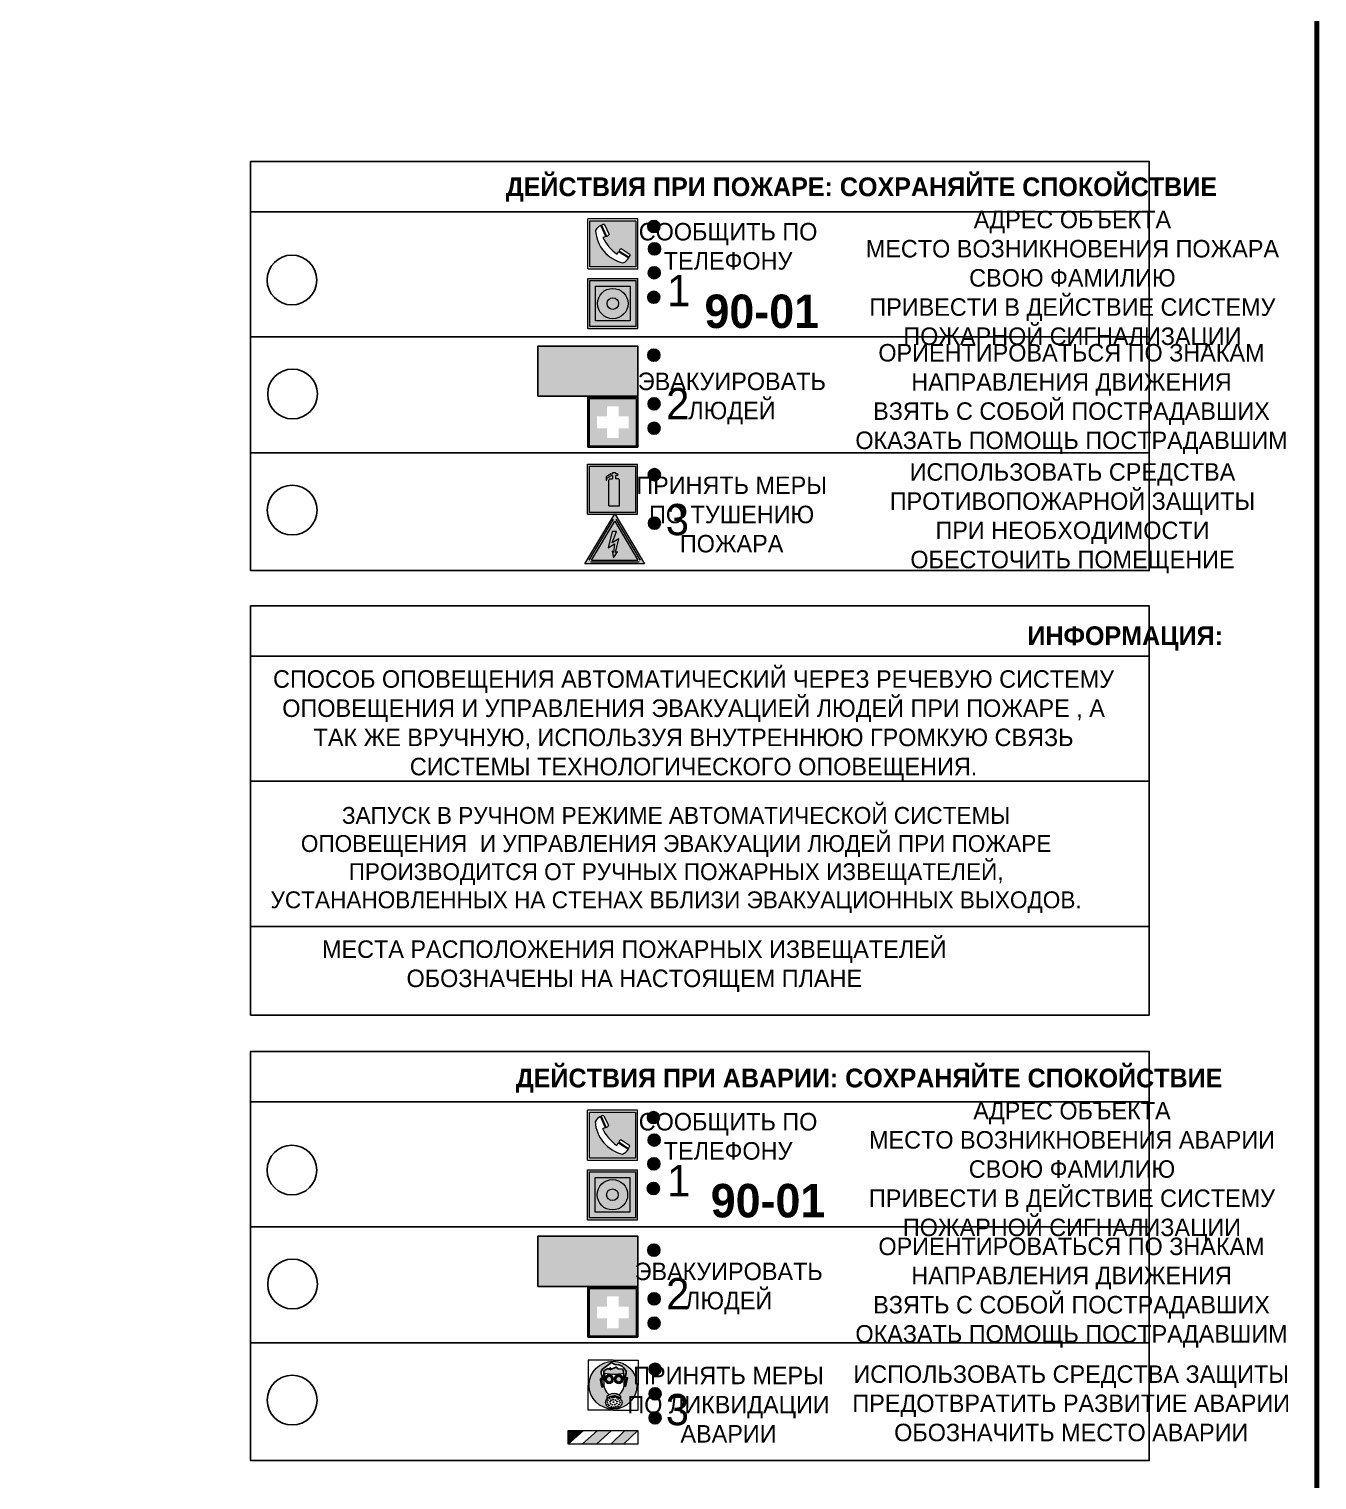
# Model space of a CAD drawing. Header units: millimetres. Extents: x 13114 to 67229, y 22859 to 38520.
# Drawn here: x 19733.7 to 19939.7, y 31390.5 to 31622.6 of the extents above; entities that cross this region are included whole.
import ezdxf

# ---------------------------------------------------------------- set-up
doc = ezdxf.new("R2010")
doc.units = ezdxf.units.MM
doc.styles.add('обычный', font='arial.ttf')

# ---------------------------------------------------------------- blocks, each defined once
blk = doc.blocks.new('A$C3E6D3DDE')
at = {"lineweight": 5}
h = blk.add_hatch(color=40, dxfattribs=at)
h.paths.add_polyline_path([(24.1, 1.45), (16.46, -11.35), (31.74, -11.35)])
h.paths.add_polyline_path([(24.09, -0.46), (30.03, -10.41), (18.14, -10.41)], flags=16)
h.paths.add_polyline_path([(24.54, -3.08), (23.41, -6.02), (25.13, -5.01), (24.33, -8.5), (24.82, -8.27), (23.79, -9.86), (23.4, -8.04), (23.8, -8.43), (24.04, -6.29), (22.39, -7.25), (23.44, -3.08)], flags=0)
h = blk.add_hatch(color=256, dxfattribs=at)
h.paths.add_polyline_path([(24.37, 0.03, 0.567511), (23.82, 0.03), (17.59, -10.4, 0.582454), (17.86, -10.88), (30.32, -10.88, 0.582149), (30.6, -10.4)])
h.paths.add_polyline_path([(24.09, -0.46), (18.14, -10.41), (30.03, -10.41)], flags=16)
h.paths.add_polyline_path([(24.54, -3.08), (23.41, -6.02), (25.13, -5.01), (24.33, -8.5), (24.82, -8.27), (23.79, -9.86), (23.4, -8.04), (23.8, -8.43), (24.04, -6.29), (22.39, -7.25), (23.44, -3.08)], flags=0)
h = blk.add_hatch(color=40, dxfattribs=at)
h.paths.add_polyline_path([(24.09, -0.46), (18.14, -10.41), (30.03, -10.41)])
h.paths.add_polyline_path([(24.82, -8.27), (23.79, -9.86), (23.4, -8.04), (23.8, -8.43), (24.04, -6.29), (22.39, -7.25), (23.44, -3.08), (24.54, -3.08), (23.41, -6.02), (25.13, -5.01), (24.33, -8.5)], flags=16)
at = {"color": 40, "lineweight": 5}
for p, q in [((16.46, -11.35), (24.1, 1.45)), ((24.1, 1.45), (31.74, -11.35))]:
    blk.add_line(p, q, dxfattribs=at)
at = {"lineweight": 5}
for p, q in [((17.59, -10.4), (23.82, 0.03)), ((24.37, 0.03), (30.6, -10.4)), ((18.14, -10.41), (24.09, -0.46)), ((23.44, -3.08), (22.39, -7.25)), ((23.41, -6.02), (24.54, -3.08)), ((24.54, -3.08), (23.44, -3.08)), ((24.09, -0.46), (30.03, -10.41)), ((22.39, -7.25), (24.04, -6.29)), ((25.13, -5.01), (23.41, -6.02)), ((24.04, -6.29), (23.8, -8.43)), ((24.33, -8.5), (25.13, -5.01)), ((17.86, -10.88), (30.32, -10.88)), ((18.14, -10.41), (30.03, -10.41)), ((23.8, -8.43), (23.4, -8.04)), ((23.4, -8.04), (23.79, -9.86)), ((23.79, -9.86), (24.82, -8.27)), ((24.82, -8.27), (24.33, -8.5))]:
    blk.add_line(p, q, dxfattribs=at)
at = {"color": 50, "lineweight": 5}
blk.add_line((31.74, -11.35), (16.46, -11.35), dxfattribs=at)
blk = doc.blocks.new('A$C38D26F80')
h = blk.add_hatch(color=5)
h.dxf.hatch_style = 1
h.paths.add_polyline_path([(-8.77, -4.48, 1), (-0.19, -4.48, 1)])
h.paths.add_polyline_path([(-6.75, -3.58), (-6.75, -3.31), (-6.62, -3.22), (-6.5, -3.22), (-6.42, -3.3), (-6.39, -3.28), (-6.59, -2.23), (-6.59, -2.01), (-6.38, -1.58), (-4.76, -0.4), (-4.13, -0.79, -0.362848), (-2.1, -2.1, -0.201049), (-2.17, -2.48, 0.085434), (-2.26, -3.13), (-1.9, -3.16), (-2.25, -4.7), (-2.4, -4.59), (-2.43, -4.34), (-2.36, -4.34), (-2.14, -3.34), (-2.47, -3.42), (-2.58, -1.95), (-2.77, -1.58), (-3.58, -1.52), (-3.92, -1.26), (-5.05, -1.73), (-4.87, -1.39), (-5.41, -1.6), (-5.41, -1.46), (-6.13, -1.87), (-6.18, -3.5), (-6.56, -3.47), (-6.37, -4.59), (-6.16, -4.43), (-6.16, -4.66), (-6.36, -4.79), (-6.37, -4.8), (-6.51, -4.76)], flags=16)
h.paths.add_polyline_path([(-6.51, -4.76), (-6.36, -4.79), (-6.37, -4.8)], flags=0)
h.paths.add_polyline_path([(-5.92, -2.34, 0.089508), (-2.67, -2.35), (-2.48, -3.88, -0.268602), (-3.4, -6.18, 0.262449), (-5.2, -6.18, -0.268602), (-6.11, -3.88)], flags=16)
edge = h.paths.add_edge_path(flags=16)
edge.add_ellipse((-5.19, -3.41), major_axis=(0, 0.842), ratio=0.848992, start_angle=0, end_angle=360)
edge = h.paths.add_edge_path(flags=0)
edge.add_ellipse((-5.19, -3.39), major_axis=(0, 0.665), ratio=0.853798, start_angle=0, end_angle=360)
edge = h.paths.add_edge_path(flags=0)
edge.add_ellipse((-5.19, -3.4), major_axis=(0, 0.528), ratio=0.864094, start_angle=0, end_angle=360)
edge = h.paths.add_edge_path(flags=16)
edge.add_ellipse((-3.47, -3.4), major_axis=(0, 0.842), ratio=0.848992, start_angle=0, end_angle=360)
h.paths.add_polyline_path([(-3.13, -6.45), (-3.13, -6.84, 0.383174), (-5.57, -6.85), (-5.57, -6.49, -0.369952)], flags=16)
edge = h.paths.add_edge_path(flags=0)
edge.add_ellipse((-3.47, -3.39), major_axis=(0, 0.665), ratio=0.853798, start_angle=0, end_angle=360)
edge = h.paths.add_edge_path(flags=0)
edge.add_ellipse((-3.47, -3.4), major_axis=(0, 0.528), ratio=0.864094, start_angle=0, end_angle=360)
edge = h.paths.add_edge_path(flags=16)
edge.add_ellipse((-4.34, -7.57), major_axis=(-1.48, 0), ratio=0.744955, start_angle=0, end_angle=360)
h.paths.add_polyline_path([(-5.01, -6.85, -1), (-5.15, -6.85, -1)], flags=0)
h.paths.add_polyline_path([(-5.33, -7.14, -1), (-5.47, -7.14, -1)], flags=0)
h.paths.add_polyline_path([(-4.61, -6.71, -1), (-4.74, -6.71, -1)], flags=16)
h.paths.add_polyline_path([(-5.43, -7.51, -1), (-5.57, -7.51, -1)], flags=0)
h.paths.add_polyline_path([(-4.26, -6.67, -1), (-4.4, -6.67, -1)], flags=16)
h.paths.add_polyline_path([(-4.74, -7.14, -1), (-4.88, -7.14, -1)], flags=0)
h.paths.add_polyline_path([(-4.93, -7.43, -1), (-5.07, -7.43, -1)], flags=0)
h.paths.add_polyline_path([(-4.41, -7.07, -1), (-4.54, -7.07, -1)], flags=0)
h.paths.add_polyline_path([(-5.33, -7.87, -1), (-5.46, -7.87, -1)], flags=0)
h.paths.add_polyline_path([(-3.8, -6.71, -1), (-3.94, -6.71, -1)], flags=16)
h.paths.add_polyline_path([(-4.85, -7.78, -1), (-4.98, -7.78, -1)], flags=0)
h.paths.add_polyline_path([(-3.96, -7.14, -1), (-4.1, -7.14, -1)], flags=0)
h.paths.add_polyline_path([(-4.33, -7.53, -1), (-4.47, -7.53, -1)], flags=0)
h.paths.add_polyline_path([(-5.09, -8.12, -1), (-5.23, -8.12, -1)], flags=0)
h.paths.add_polyline_path([(-3.5, -6.94, -1), (-3.64, -6.94, -1)], flags=0)
h.paths.add_polyline_path([(-4.54, -7.97, -1), (-4.68, -7.97, -1)], flags=0)
h.paths.add_polyline_path([(-3.66, -7.39, -1), (-3.8, -7.39, -1)], flags=0)
h.paths.add_polyline_path([(-4.73, -8.35, -1), (-4.86, -8.35, -1)], flags=0)
h.paths.add_polyline_path([(-4.09, -7.96, -1), (-4.23, -7.96, -1)], flags=0)
h.paths.add_polyline_path([(-3.77, -7.74, -1), (-3.91, -7.74, -1)], flags=0)
h.paths.add_polyline_path([(-3.22, -7.27, -1), (-3.35, -7.27, -1)], flags=0)
h.paths.add_polyline_path([(-4.34, -8.4, -1), (-4.47, -8.4, -1)], flags=0)
h.paths.add_polyline_path([(-3.16, -7.61, -1), (-3.3, -7.61, -1)], flags=0)
h.paths.add_polyline_path([(-3.9, -8.35, -1), (-4.04, -8.35, -1)], flags=0)
h.paths.add_polyline_path([(-3.32, -7.91, -1), (-3.46, -7.91, -1)], flags=0)
h.paths.add_polyline_path([(-3.55, -8.23, -1), (-3.69, -8.23, -1)], flags=0)
at = {"color": 5, "lineweight": 5}
for p, q in [((-4.48, 0), (-8.96, 0)), ((-8.96, 0), (-8.96, -4.48)), ((-4.48, 0), (0, 0)), ((0, 0), (0, -4.48)), ((-6.59, -2.01), (-6.38, -1.58)), ((-6.59, -2.23), (-6.59, -2.01)), ((-6.39, -3.28), (-6.59, -2.23)), ((-6.38, -1.58), (-4.76, -0.4)), ((-6.13, -1.87), (-6.18, -3.5)), ((-5.41, -1.46), (-6.13, -1.87)), ((-5.92, -2.34), (-6.11, -3.88)), ((-4.87, -1.39), (-5.41, -1.6)), ((-5.41, -1.6), (-5.41, -1.46)), ((-3.92, -1.26), (-5.05, -1.73)), ((-5.05, -1.73), (-4.87, -1.39)), ((-4.76, -0.4), (-4.13, -0.79)), ((-3.58, -1.52), (-3.92, -1.26)), ((-2.77, -1.58), (-3.58, -1.52)), ((-2.58, -1.95), (-2.77, -1.58)), ((-2.67, -2.34), (-2.48, -3.88)), ((-2.47, -3.42), (-2.58, -1.95)), ((-8.96, -8.96), (-8.96, -4.48)), ((-6.75, -3.31), (-6.62, -3.22)), ((-6.75, -3.58), (-6.75, -3.31)), ((-6.51, -4.76), (-6.75, -3.58)), ((-6.62, -3.22), (-6.5, -3.22)), ((-6.18, -3.5), (-6.56, -3.47)), ((-6.56, -3.47), (-6.37, -4.59)), ((-6.37, -4.8), (-6.51, -4.76)), ((-6.5, -3.22), (-6.42, -3.3)), ((-6.42, -3.3), (-6.39, -3.28)), ((-6.37, -4.59), (-6.16, -4.43)), ((-6.16, -4.66), (-6.37, -4.8)), ((-6.16, -4.43), (-6.16, -4.66)), ((-2.14, -3.34), (-2.47, -3.42)), ((-2.43, -4.34), (-2.4, -4.59)), ((-2.43, -4.34), (-2.36, -4.34)), ((-2.4, -4.59), (-2.25, -4.7)), ((-2.36, -4.34), (-2.14, -3.34)), ((-1.9, -3.16), (-2.26, -3.13)), ((-2.25, -4.7), (-1.9, -3.16)), ((0, -8.96), (0, -4.48)), ((-5.57, -6.49), (-5.57, -6.85)), ((-3.13, -6.45), (-3.13, -6.84)), ((-4.48, -8.96), (-8.96, -8.96)), ((-4.48, -8.96), (0, -8.96))]:
    blk.add_line(p, q, dxfattribs=at)
at = {"color": 5}
for p, q in [((-6.59, -2.01), (-6.38, -1.58)), ((-6.59, -2.23), (-6.59, -2.01)), ((-6.39, -3.28), (-6.59, -2.23)), ((-6.38, -1.58), (-4.76, -0.4)), ((-6.13, -1.87), (-6.18, -3.5)), ((-5.41, -1.46), (-6.13, -1.87)), ((-4.87, -1.39), (-5.41, -1.6)), ((-5.41, -1.6), (-5.41, -1.46)), ((-3.92, -1.26), (-5.05, -1.73)), ((-5.05, -1.73), (-4.87, -1.39)), ((-4.76, -0.4), (-4.13, -0.79)), ((-3.58, -1.52), (-3.92, -1.26)), ((-2.77, -1.58), (-3.58, -1.52)), ((-2.58, -1.95), (-2.77, -1.58)), ((-2.47, -3.42), (-2.58, -1.95)), ((-6.75, -3.31), (-6.62, -3.22)), ((-6.75, -3.58), (-6.75, -3.31)), ((-6.51, -4.76), (-6.75, -3.58)), ((-6.62, -3.22), (-6.5, -3.22)), ((-6.18, -3.5), (-6.56, -3.47)), ((-6.56, -3.47), (-6.37, -4.59)), ((-6.37, -4.8), (-6.51, -4.76)), ((-6.36, -4.79), (-6.51, -4.76)), ((-6.5, -3.22), (-6.42, -3.3)), ((-6.42, -3.3), (-6.39, -3.28)), ((-6.37, -4.59), (-6.16, -4.43)), ((-6.16, -4.66), (-6.37, -4.8)), ((-6.16, -4.66), (-6.36, -4.79)), ((-6.16, -4.43), (-6.16, -4.66)), ((-2.14, -3.34), (-2.47, -3.42)), ((-2.4, -4.59), (-2.43, -4.34)), ((-2.43, -4.34), (-2.36, -4.34)), ((-2.25, -4.7), (-2.4, -4.59)), ((-2.36, -4.34), (-2.14, -3.34)), ((-2.26, -3.13), (-1.9, -3.16)), ((-1.9, -3.16), (-2.25, -4.7))]:
    blk.add_line(p, q, dxfattribs=at)
at = {"color": 5, "lineweight": 5}
for centre, radius in [((-4.48, -4.48), 4.29), ((-5.5, -7.51), 0.0678), ((-5.4, -7.14), 0.0678), ((-5.08, -6.85), 0.0678), ((-5, -7.43), 0.0678), ((-4.91, -7.78), 0.0678), ((-4.81, -7.14), 0.0678), ((-4.67, -6.71), 0.0678), ((-4.47, -7.07), 0.0678), ((-4.4, -7.53), 0.0678), ((-4.33, -6.67), 0.0678), ((-4.03, -7.14), 0.0678), ((-3.87, -6.71), 0.0678), ((-3.84, -7.74), 0.0678), ((-3.73, -7.39), 0.0678), ((-3.57, -6.94), 0.0678), ((-3.28, -7.27), 0.0678), ((-3.23, -7.61), 0.0678), ((-5.4, -7.87), 0.0678), ((-5.16, -8.12), 0.0678), ((-4.79, -8.35), 0.0678), ((-4.61, -7.97), 0.0678), ((-4.4, -8.4), 0.0678), ((-4.16, -7.96), 0.0678), ((-3.97, -8.35), 0.0678), ((-3.62, -8.23), 0.0678), ((-3.39, -7.91), 0.0678)]:
    blk.add_circle(centre, radius, dxfattribs=at)
for centre, radius, start, end in [((-4.28, 6.66), 9.15, 259.6987, 280.1569), ((-0.47, -3.05), 1.79, 161.5846, 182.4584), ((-2.6, -2.2), 0.513, 326.4781, 11.7739), ((-3.66, -4.24), 2.47, 171.573, 231.7124), ((-4.93, -4.24), 2.47, 308.2876, 8.427), ((-4.33, -7.88), 1.87, 50.358, 131.5662), ((-4.34, -8.2), 1.82, 48.4943, 132.3565), ((-4.3, -7.78), 1.83, 60.5889, 119.4111)]:
    blk.add_arc(centre, radius, start, end, dxfattribs=at)
at = {"color": 5}
for centre, radius, start, end in [((-3.89, -2.66), 1.88, 17.387, 97.1599), ((-0.35, -3.07), 1.91, 162.2553, 181.7878), ((-2.6, -2.2), 0.511, 326.3906, 11.8614)]:
    blk.add_arc(centre, radius, start, end, dxfattribs=at)
at = {"color": 5, "lineweight": 5}
for centre, major_axis, ratio in [((-5.19, -3.41), (0, 0.842), 0.848992), ((-3.47, -3.4), (0, 0.842), 0.848992), ((-5.19, -3.39), (0, 0.665), 0.853798), ((-5.19, -3.4), (0, 0.528), 0.864094), ((-3.47, -3.39), (0, 0.665), 0.853798), ((-3.47, -3.4), (0, 0.528), 0.864094), ((-4.34, -7.57), (-1.48, 0), 0.744955)]:
    blk.add_ellipse(centre, major_axis=major_axis, ratio=ratio, dxfattribs=at)
blk = doc.blocks.new('A$C47DD6509')
at = {"lineweight": 5}
for points in [[(-8.69, 0), (-11.19, 0), (-11.19, -2.22)], [(-4.22, 0), (-6.45, 0), (-8.91, -2.22), (-6.61, -2.22)], [(0, 0), (-2.09, 0), (-4.36, -2.22), (-2.29, -2.22)]]:
    blk.add_hatch(color=242, dxfattribs=at).paths.add_polyline_path(points)
at = {"color": 242, "lineweight": 5}
for p, q in [((-11.19, -2.22), (-8.69, 0)), ((-11.19, -2.22), (-11.19, 0)), ((-11.19, 0), (-8.69, 0)), ((-11.19, 0), (0, 0)), ((-8.91, -2.22), (-6.45, 0)), ((-6.61, -2.22), (-4.22, 0)), ((-4.36, -2.22), (-2.09, 0)), ((-2.29, -2.22), (0, 0)), ((0, 0), (0, -2.22)), ((0, -2.22), (-11.19, -2.22))]:
    blk.add_line(p, q, dxfattribs=at)
blk = doc.blocks.new('A$C456E1F9C')
at = {"lineweight": 5}
h = blk.add_hatch(color=242, dxfattribs=at)
h.paths.add_polyline_path([(0.51, -1.47), (0.51, -13.26), (12.29, -13.26), (12.29, -1.47)])
h.paths.add_polyline_path([(5.42, -4.95, -0.254479), (4.78, -5.4), (3.52, -2.53, -0.209735), (4.23, -2.4)], flags=16)
h.paths.add_polyline_path([(8.53, -8.6), (10.87, -10.17), (10.54, -10.76), (8.03, -9.13, -0.192251)], flags=16)
h.paths.add_polyline_path([(4.61, -5.49, 0.005518), (3.87, -5.72, 0.128647), (7.49, -10.01, 0.00809), (7.83, -9.33), (10.47, -10.97, -0.16736), (8.99, -12.25, -0.327862), (1.95, -3.95, -0.166952), (3.36, -2.62)], flags=16)
at = {"color": 242, "lineweight": 5}
for p, q in [((0, -13.77), (0, -0.97)), ((12.8, -0.97), (0, -0.97)), ((4.61, -5.49), (3.36, -2.62)), ((3.52, -2.53), (4.78, -5.4)), ((4.23, -2.4), (5.42, -4.95)), ((12.8, -13.77), (12.8, -0.97)), ((7.83, -9.33), (10.47, -10.97)), ((8.03, -9.13), (10.54, -10.76)), ((10.81, -10.12), (8.53, -8.6)), ((10.54, -10.76), (10.8, -10.3)), ((10.8, -10.3), (10.81, -10.12)), ((0, -13.77), (12.8, -13.77))]:
    blk.add_line(p, q, dxfattribs=at)
blk.add_lwpolyline([(0.51, -1.47), (12.29, -1.47), (12.29, -13.26), (0.51, -13.26)], close=True, dxfattribs=at)
for centre, radius, start, end in [((4.59, -5.34), 2.99, 114.2845, 152.1974), ((4.02, -3.27), 0.891, 76.3284, 123.7092), ((11.12, -3.31), 9.19, 183.9915, 256.6009), ((14.98, -39.1), 35.17, 107.1487, 108.4135), ((13.86, -0.94), 11.08, 205.5536, 234.8762), ((4.68, -4.59), 0.824, 276.9621, 334.0723), ((-13.31, 0.8), 23.44, 332.5487, 334.4027), ((8.94, -9.5), 0.989, 114.4092, 157.9388), ((7.87, -9.46), 3, 291.9291, 329.9329)]:
    blk.add_arc(centre, radius, start, end, dxfattribs=at)
blk = doc.blocks.new('A$C54414219')
at = {"true_color": 0xffffff}
h = blk.add_hatch(color=7, dxfattribs=at)
h.paths.add_polyline_path([(2.39, -9.45), (2.39, -18.3), (11.23, -18.3), (11.23, -9.45)], flags=0)
h.paths.add_polyline_path([(10.71, -13.87, -1), (2.92, -13.87, -1)], flags=0)
h.paths.add_polyline_path([(8.3, -13.87, -1), (5.33, -13.87, -1)], flags=0)
h.paths.add_polyline_path([(0.41, -7.47), (0.41, -20.27), (13.21, -20.27), (13.21, -7.47)])
h.paths.add_polyline_path([(0.92, -19.77), (12.71, -19.77), (12.71, -7.98), (0.92, -7.98)], flags=16)
h.paths.add_polyline_path([(11.23, -9.45), (11.23, -18.3), (2.39, -18.3), (2.39, -9.45)], flags=0)
at = {"lineweight": 5}
h = blk.add_hatch(color=242, dxfattribs=at)
h.paths.add_polyline_path([(12.71, -7.98), (0.92, -7.98), (0.92, -19.77), (12.71, -19.77)])
h.paths.add_polyline_path([(11.23, -18.3), (2.39, -18.3), (2.39, -9.45), (11.23, -9.45)], flags=16)
h.paths.add_polyline_path([(10.71, -13.87, -1), (2.92, -13.87, -1)], flags=0)
h.paths.add_polyline_path([(8.3, -13.87, -1), (5.33, -13.87, -1)], flags=0)
at = {"true_color": 0xffffff}
h = blk.add_hatch(color=7, dxfattribs=at)
h.paths.add_polyline_path([(2.39, -9.45), (2.39, -18.3), (11.23, -18.3), (11.23, -9.45)])
h.paths.add_polyline_path([(10.71, -13.87, -1), (2.92, -13.87, -1)], flags=16)
h.paths.add_polyline_path([(8.3, -13.87, -1), (5.33, -13.87, -1)], flags=0)
at = {"lineweight": 5}
h = blk.add_hatch(color=242, dxfattribs=at)
h.paths.add_polyline_path([(2.92, -13.87, 1), (10.71, -13.87, 1)])
h.paths.add_polyline_path([(8.3, -13.87, -1), (5.33, -13.87, -1)], flags=16)
at = {"color": 242, "lineweight": 5}
for p, q in [((0.41, -20.27), (0.41, -7.47)), ((0.41, -7.47), (13.21, -7.47)), ((0.41, -7.47), (13.21, -7.47)), ((13.21, -20.27), (13.21, -7.47)), ((0.41, -20.27), (13.21, -20.27))]:
    blk.add_line(p, q, dxfattribs=at)
for points in [[(0.92, -7.98), (12.71, -7.98), (12.71, -19.77), (0.92, -19.77)], [(2.39, -9.45), (11.23, -9.45), (11.23, -18.3), (2.39, -18.3)]]:
    blk.add_lwpolyline(points, close=True, dxfattribs=at)
for radius in [3.89, 1.49]:
    blk.add_circle((6.81, -13.87), radius, dxfattribs=at)
blk = doc.blocks.new('A$C32E8229D')
at = {"true_color": 0xffffff}
blk.add_hatch(color=7, dxfattribs=at).paths.add_polyline_path([(0, 0), (0, -8), (16, -8), (16, 0)])
h = blk.add_hatch(color=126)
h.paths.add_polyline_path([(0.2, -0.2), (15.8, -0.2), (15.8, -7.8), (0.2, -7.8)])
h.paths.add_polyline_path([(13.49, -2.05), (12.08, -2.05), (11.37, -2.63, 0.162397), (11.29, -2.84), (11.29, -3.63), (10.35, -3.63), (10.35, -4.05), (11.68, -4.05), (11.68, -3.48), (12.26, -4.28), (11.29, -5.1), (11.29, -6.78), (11.85, -6.78), (11.85, -5.44), (12.8, -4.64), (12.8, -5.94), (14.46, -5.94), (14.46, -5.39), (13.45, -5.39), (13.45, -3.97), (12.46, -2.59), (13.15, -2.59), (13.69, -3.34), (14.18, -3)], flags=16)
h.paths.add_polyline_path([(10.74, -1.82, 1), (11.8, -1.82, 1)], flags=16)
h.paths.add_polyline_path([(9.39, -3.59), (5.99, -3.59), (6.56, -3.03), (5.91, -3.03), (5.1, -3.83), (5.91, -4.64), (6.56, -4.64), (5.99, -4.09), (9.39, -4.09)], flags=16)
h.paths.add_polyline_path([(4.29, -1.08), (1.72, -1.08), (1.72, -6.6), (4.29, -6.6)], flags=16)
at = {"color": 126}
blk.add_lwpolyline([(16, -8), (0, -8), (0, 0), (16, 0)], close=True, dxfattribs=at)
blk = doc.blocks.new('A$C18900ED3')
h = blk.add_hatch(color=126)
h.paths.add_polyline_path([(-0.18, -0.18), (-7.02, -0.18), (-7.02, -7.02), (-0.18, -7.02)])
h.paths.add_polyline_path([(-5.89, -4.46), (-5.89, -2.77), (-4.46, -2.77), (-4.46, -1.31), (-2.77, -1.31), (-2.77, -2.77), (-1.33, -2.77), (-1.33, -4.46), (-2.77, -4.46), (-2.77, -5.89), (-4.46, -5.89), (-4.46, -4.46)], flags=16)
at = {"color": 126}
for p, q in [((-7.2, 0), (-7.2, -7.2)), ((0, 0), (-7.2, 0)), ((0, -7.2), (0, 0)), ((-7.02, -7.02), (-7.02, -0.18)), ((-7.02, -0.18), (-0.18, -0.18)), ((-0.18, -0.18), (-0.18, -7.02)), ((-7.2, -7.2), (0, -7.2)), ((-0.18, -7.02), (-7.02, -7.02))]:
    blk.add_line(p, q, dxfattribs=at)
blk = doc.blocks.new('A$C3AD82952')
at = {"true_color": 0xf5f5ff}
h = blk.add_hatch(color=7, dxfattribs=at)
h.dxf.hatch_style = 1
h.paths.add_polyline_path([(8.21, 8.73, 0.414214), (7.89, 9.05), (7.22, 9.05), (7.22, 9.92), (7.59, 9.92, 1), (7.57, 10.36), (7.22, 10.36), (7.22, 10.6), (6.43, 10.6), (6.43, 10.36), (6.01, 10.36), (4.74, 9.59), (4.74, 8.69), (4.98, 8.73), (4.98, 9.26), (6.12, 9.91), (6.43, 9.91), (6.43, 9.05), (5.76, 9.05, 0.414214), (5.44, 8.73), (5.44, 2.2), (8.21, 2.2)], flags=0)
h.paths.add_polyline_path([(12.8, 12.8), (0, 12.8), (0, 0), (12.8, 0)])
h.paths.add_polyline_path([(0.51, 12.29), (12.29, 12.29), (12.29, 0.51), (0.51, 0.51)], flags=16)
h.paths.add_polyline_path([(4.74, 9.59), (6.01, 10.36), (6.43, 10.36), (6.43, 10.6), (7.22, 10.6), (7.22, 10.36), (7.59, 10.36, -0.94586), (7.59, 9.92), (7.22, 9.92), (7.22, 9.05), (7.89, 9.05, -0.414214), (8.21, 8.73), (8.21, 2.2), (5.44, 2.2), (5.44, 8.73, -0.414214), (5.76, 9.05), (6.43, 9.05), (6.43, 9.91), (6.12, 9.91), (4.98, 9.26), (4.98, 8.73), (4.74, 8.69)], flags=0)
h = blk.add_hatch(color=242)
h.dxf.hatch_style = 1
h.paths.add_polyline_path([(12.29, 12.29), (0.51, 12.29), (0.51, 0.51), (12.29, 0.51)])
h.paths.add_polyline_path([(4.74, 8.69), (4.74, 9.59), (6.01, 10.36), (6.43, 10.36), (6.43, 10.6), (7.22, 10.6), (7.22, 10.36), (7.59, 10.36, -0.94586), (7.59, 9.92), (7.22, 9.92), (7.22, 9.05), (7.89, 9.05, -0.414214), (8.21, 8.73), (8.21, 2.2), (5.44, 2.2), (5.44, 8.73, -0.414214), (5.76, 9.05), (6.43, 9.05), (6.43, 9.91), (6.12, 9.91), (4.98, 9.26), (4.98, 8.73)], flags=16)
h = blk.add_hatch(color=7, dxfattribs=at)
h.dxf.hatch_style = 1
h.paths.add_polyline_path([(8.21, 8.73, 0.414214), (7.89, 9.05), (7.22, 9.05), (7.22, 9.92), (7.59, 9.92, 1), (7.57, 10.36), (7.22, 10.36), (7.22, 10.6), (6.43, 10.6), (6.43, 10.36), (6.01, 10.36), (4.74, 9.59), (4.74, 8.69), (4.98, 8.73), (4.98, 9.26), (6.12, 9.91), (6.43, 9.91), (6.43, 9.05), (5.76, 9.05, 0.414214), (5.44, 8.73), (5.44, 2.2), (8.21, 2.2)])
at = {"color": 242, "lineweight": 5}
for p, q in [((0, 0), (0, 12.8)), ((0, 12.8), (12.8, 12.8)), ((12.8, 0), (12.8, 12.8)), ((6.01, 10.36), (4.74, 9.59)), ((4.74, 9.59), (4.74, 8.69)), ((4.74, 8.69), (4.98, 8.73)), ((4.98, 9.26), (6.12, 9.91)), ((4.98, 8.73), (4.98, 9.26)), ((5.44, 2.2), (5.44, 8.73)), ((5.76, 9.05), (6.43, 9.05)), ((6.01, 10.36), (6.43, 10.36)), ((6.12, 9.91), (6.43, 9.91)), ((7.22, 10.6), (6.43, 10.6)), ((6.43, 10.6), (6.43, 10.36)), ((6.43, 9.91), (6.43, 9.05)), ((7.22, 10.36), (7.22, 10.6)), ((7.59, 10.36), (7.22, 10.36)), ((7.22, 9.05), (7.22, 9.92)), ((7.59, 9.92), (7.22, 9.92)), ((7.89, 9.05), (7.22, 9.05)), ((8.21, 2.2), (8.21, 8.73)), ((0, 0), (12.8, 0)), ((5.44, 2.2), (8.21, 2.2))]:
    blk.add_line(p, q, dxfattribs=at)
blk.add_lwpolyline([(0.51, 12.29), (12.29, 12.29), (12.29, 0.51), (0.51, 0.51)], close=True, dxfattribs=at)
for centre, radius, start, end in [((5.76, 8.73), 0.32, 90, 180), ((7.58, 10.14), 0.223, 273.1875, 86.8125), ((7.89, 8.73), 0.32, 0, 90)]:
    blk.add_arc(centre, radius, start, end, dxfattribs=at)

msp = doc.modelspace()

# ---------------------------------------------------------------- hatches: boundary and pattern name
at = {"lineweight": 0}
h = msp.add_hatch(color=256, dxfattribs=at)
h.dxf.hatch_style = 1
h.paths.add_polyline_path([(19832.64, 31591.06, 1), (19834.57, 31591.06, 1)])
h = msp.add_hatch(color=256, dxfattribs=at)
h.dxf.hatch_style = 1
h.paths.add_polyline_path([(19832.75, 31587.47, 1), (19834.68, 31587.47, 1)])
h = msp.add_hatch(color=256, dxfattribs=at)
h.dxf.hatch_style = 1
h.paths.add_polyline_path([(19832.71, 31583.66, 1), (19834.64, 31583.66, 1)])
h = msp.add_hatch(color=256, dxfattribs=at)
h.dxf.hatch_style = 1
h.paths.add_polyline_path([(19832.62, 31579.73, 1), (19834.56, 31579.73, 1)])
h = msp.add_hatch(color=256, dxfattribs=at)
h.dxf.hatch_style = 1
h.paths.add_polyline_path([(19832.64, 31570.47, 1), (19834.57, 31570.47, 1)])
h = msp.add_hatch(color=256, dxfattribs=at)
h.dxf.hatch_style = 1
h.paths.add_polyline_path([(19832.68, 31562.69, 1), (19834.61, 31562.69, 1)])
h = msp.add_hatch(color=256, dxfattribs=at)
h.dxf.hatch_style = 1
h.paths.add_polyline_path([(19832.67, 31558.78, 1), (19834.6, 31558.78, 1)])
h = msp.add_hatch(color=256, dxfattribs=at)
h.dxf.hatch_style = 1
h.paths.add_polyline_path([(19832.73, 31551.36, 1), (19834.66, 31551.36, 1)])
h = msp.add_hatch(color=256, dxfattribs=at)
h.dxf.hatch_style = 1
h.paths.add_polyline_path([(19832.73, 31543.59, 1), (19834.67, 31543.59, 1)])
h = msp.add_hatch(color=256, dxfattribs=at)
h.dxf.hatch_style = 1
h.paths.add_polyline_path([(19832.58, 31448.51, 1), (19834.51, 31448.51, 1)])
h = msp.add_hatch(color=256, dxfattribs=at)
h.dxf.hatch_style = 1
h.paths.add_polyline_path([(19832.68, 31444.92, 1), (19834.61, 31444.92, 1)])
h = msp.add_hatch(color=256, dxfattribs=at)
h.dxf.hatch_style = 1
h.paths.add_polyline_path([(19832.64, 31441.11, 1), (19834.57, 31441.11, 1)])
h = msp.add_hatch(color=256, dxfattribs=at)
h.dxf.hatch_style = 1
h.paths.add_polyline_path([(19832.56, 31437.18, 1), (19834.49, 31437.18, 1)])
h = msp.add_hatch(color=256, dxfattribs=at)
h.dxf.hatch_style = 1
h.paths.add_polyline_path([(19832.65, 31427.3, 1), (19834.58, 31427.3, 1)])
h = msp.add_hatch(color=256, dxfattribs=at)
h.dxf.hatch_style = 1
h.paths.add_polyline_path([(19832.69, 31419.52, 1), (19834.62, 31419.52, 1)])
h = msp.add_hatch(color=256, dxfattribs=at)
h.dxf.hatch_style = 1
h.paths.add_polyline_path([(19832.68, 31415.62, 1), (19834.61, 31415.62, 1)])
h = msp.add_hatch(color=256, dxfattribs=at)
h.dxf.hatch_style = 1
h.paths.add_polyline_path([(19832.84, 31408.26, 1), (19834.77, 31408.26, 1)])
h = msp.add_hatch(color=256, dxfattribs=at)
h.dxf.hatch_style = 1
h.paths.add_polyline_path([(19832.83, 31404.32, 1), (19834.76, 31404.32, 1)])
h = msp.add_hatch(color=256, dxfattribs=at)
h.dxf.hatch_style = 1
h.paths.add_polyline_path([(19832.83, 31400.48, 1), (19834.76, 31400.48, 1)])

# ---------------------------------------------------------------- linework, layer by layer
at = {"color": 1, "lineweight": 100}
msp.add_lwpolyline([(19339.68, 31687.29), (19939.68, 31687.29), (19939.68, 31292.29), (19339.68, 31292.29)], close=True, dxfattribs=at)
for points in [[(19769.1, 31593.41), (19912.86, 31593.41), (19912.86, 31601.46), (19769.1, 31601.46)], [(19769.1, 31593.41), (19912.86, 31593.41), (19912.86, 31536.01), (19769.1, 31536.01)], [(19769.1, 31451.04), (19912.86, 31451.04), (19912.86, 31459.09), (19769.1, 31459.09)], [(19769.1, 31451.04), (19912.86, 31451.04), (19912.86, 31393.64), (19769.1, 31393.64)]]:
    msp.add_lwpolyline(points, close=True)
for points in [[(19827.51, 31573.42), (19769.1, 31573.42), (19912.86, 31573.42)], [(19827.51, 31554.84), (19769.1, 31554.84), (19912.86, 31554.84)], [(19827.51, 31431.05), (19769.1, 31431.05), (19912.86, 31431.05)], [(19827.51, 31412.47), (19769.1, 31412.47), (19912.86, 31412.47)]]:
    msp.add_lwpolyline(points)
at = {"color": 0}
msp.add_lwpolyline([(19769.1, 31530.35), (19912.86, 31530.35), (19912.86, 31464.9), (19769.1, 31464.9)], close=True, dxfattribs=at)
for points in [[(19769.1, 31522.3), (19912.86, 31522.3)], [(19769.1, 31502.31), (19912.86, 31502.31)], [(19769.1, 31479.06), (19912.86, 31479.06)]]:
    msp.add_lwpolyline(points, dxfattribs=at)
for centre, radius in [((19833.61, 31591.06), 0.966), ((19833.71, 31587.47), 0.966), ((19775.72, 31582.49), 3.98), ((19833.67, 31583.66), 0.966), ((19833.59, 31579.73), 0.966), ((19833.6, 31570.47), 0.966), ((19775.82, 31564.26), 3.98), ((19833.64, 31562.69), 0.966), ((19833.64, 31558.78), 0.966), ((19833.69, 31551.36), 0.966), ((19775.76, 31545.69), 3.98), ((19833.7, 31543.59), 0.966), ((19833.54, 31448.51), 0.966), ((19833.65, 31444.92), 0.966), ((19775.72, 31440.12), 3.98), ((19833.61, 31441.11), 0.966), ((19833.53, 31437.18), 0.966), ((19833.61, 31427.3), 0.966), ((19775.82, 31421.89), 3.98), ((19833.65, 31419.52), 0.966), ((19833.64, 31415.62), 0.966), ((19775.76, 31403.32), 3.98), ((19833.8, 31408.26), 0.966), ((19833.8, 31404.32), 0.966), ((19833.8, 31400.48), 0.966)]:
    msp.add_circle(centre, radius)

# ---------------------------------------------------------------- block references
for name, p, xscale, yscale, zscale in [('A$C456E1F9C', (19823.05, 31592.87), 0.625, 0.625, 0.625), ('A$C54414219', (19822.79, 31587.39), 0.625, 0.625, 0.625), ('A$C18900ED3', (19831.05, 31563.74), 1.111111111007631, 1.111111111007631, 1.111111111007631), ('A$C3AD82952', (19823, 31545.01), 0.625, 0.625, 0.625), ('A$C3E6D3DDE', (19812.29, 31544.2), 0.625, 0.625, 0.625), ('A$C456E1F9C', (19822.99, 31450.32), 0.625, 0.625, 0.625), ('A$C54414219', (19822.73, 31444.84), 0.625, 0.625, 0.625), ('A$C18900ED3', (19831.05, 31421.37), 1.111111111007631, 1.111111111007631, 1.111111111007631), ('A$C38D26F80', (19831.08, 31409.7), 0.8928571427240968, 0.8928571427240968, 0.8928571427240968)]:
    msp.add_blockref(name, p, dxfattribs=dict(xscale=xscale, yscale=yscale, zscale=zscale))
at = {"xscale": -1}
for p in [(19831.05, 31571.89), (19831.05, 31429.52)]:
    msp.add_blockref('A$C32E8229D', p, dxfattribs=at)
at = {"color": 242, "true_color": 0xc1121c}
msp.add_blockref('A$C47DD6509', (19831.07, 31398.48), dxfattribs=at)

# ---------------------------------------------------------------- texts
at = {"lineweight": 0, "attachment_point": 5, "style": 'обычный'}
for s, insert, char_height, width in [('{\\fProxima Nova Rg|b1|i0|c204|p2;ДЕЙСТВИЯ ПРИ ПОЖАРЕ: СОХРАНЯЙТЕ СПОКОЙСТВИЕ\\H1.6644x; }', (19866.81, 31596.97), 3, 175.1736), ('\\pi-8.4,l8.4,t8.4;{\\fProxima Nova Rg|b0|i0|c204|p2;АДРЕС ОБЪЕКТА\\PМЕСТО ВОЗНИКНОВЕНИЯ ПОЖАРА \\PСВОЮ ФАМИЛИЮ\\PПРИВЕСТИ В ДЕЙСТВИЕ СИСТЕМУ \\PПОЖАРНОЙ СИГНАЛИЗАЦИИ}', (19900.56, 31582.43), 2.8, 126.6484), ('{\\fProxima Nova Rg|b0|i0|c204|p2;СООБЩИТЬ ПО \\PТЕЛЕФОНУ}', (19845.48, 31587.87), 2.8, 126.6484), ('{\\fProxima Nova Rg|b0|i0|c204|p2;1\\H1.1667x; }', (19837.58, 31580.8), 5, 126.6484), ('{\\fProxima Nova Rg|b1|i0|c204|p2;\\H1.0714x;90-01\\fProxima Nova Rg|b0|i0|c204|p2;\\H0.93331x; \\H1.3449x; }', (19850.87, 31577.45), 5, 126.6484), ('\\pi-8.4,l8.4,t8.4;{\\fProxima Nova Rg|b0|i0|c204|p2;ОРИЕНТИРОВАТЬСЯ ПО ЗНАКАМ \\PНАПРАВЛЕНИЯ ДВИЖЕНИЯ\\PВЗЯТЬ С СОБОЙ ПОСТРАДАВШИХ\\PОКАЗАТЬ ПОМОЩЬ ПОСТРАДАВШИМ}', (19900.41, 31563.45), 2.8, 126.6484), ('{\\fProxima Nova Rg|b0|i0|c204|p2;ЭВАКУИРОВАТЬ \\PЛЮДЕЙ}', (19846.09, 31563.54), 2.8, 126.6484), ('{\\fProxima Nova Rg|b0|i0|c204|p2;2\\H1.1967x; }', (19837.43, 31562.72), 5, 126.6484), ('\\pi-8.4,l8.4,t8.4;{\\fProxima Nova Rg|b0|i0|c204|p2;ИСПОЛЬЗОВАТЬ СРЕДСТВА \\PПРОТИВОПОЖАРНОЙ ЗАЩИТЫ \\PПРИ НЕОБХОДИМОСТИ \\PОБЕСТОЧИТЬ ПОМЕЩЕНИЕ}', (19900.57, 31544.38), 2.8, 126.6484), ('{\\fProxima Nova Rg|b0|i0|c204|p2;ПРИНЯТЬ МЕРЫ \\PПО ТУШЕНИЮ \\PПОЖАРА}', (19846.05, 31544.97), 2.8, 126.6484), ('{\\fProxima Nova Rg|b0|i0|c204|p2;3\\H1.1967x; }', (19837.37, 31544.14), 5, 126.6484), ('{\\fProxima Nova Rg|b1|i0|c204|p2;ИНФОРМАЦИЯ:\\H1.1997x; }', (19909, 31525.16), 3, 175.1736), ('{\\fProxima Nova Rg|b0|i0|c204|p2;СПОСОБ ОПОВЕЩЕНИЯ АВТОМАТИЧЕСКИЙ ЧЕРЕЗ РЕЧЕВУЮ СИСТЕМУ ОПОВЕЩЕНИЯ И УПРАВЛЕНИЯ ЭВАКУАЦИЕЙ ЛЮДЕЙ ПРИ ПОЖАРЕ , А ТАК ЖЕ ВРУЧНУЮ, ИСПОЛЬЗУЯ ВНУТРЕННЮЮ ГРОМКУЮ СВЯЗЬ СИСТЕМЫ ТЕХНОЛОГИЧЕСКОГО ОПОВЕЩЕНИЯ.}', (19839.96, 31511.26), 2.8, 137.0334), ('{\\fProxima Nova Rg|b0|i0|c204|p2;\\P\\pt8.1;ЗАПУСК В РУЧНОМ РЕЖИМЕ АВТОМАТИЧЕСКОЙ СИСТЕМЫ ОПОВЕЩЕНИЯ  И УПРАВЛЕНИЯ ЭВАКУАЦИИ ЛЮДЕЙ ПРИ ПОЖАРЕ ПРОИЗВОДИТСЯ ОТ РУЧНЫХ ПОЖАРНЫХ ИЗВЕЩАТЕЛЕЙ, УСТАНАНОВЛЕННЫХ НА СТЕНАХ ВБЛИЗИ ЭВАКУАЦИОННЫХ ВЫХОДОВ. }', (19837.17, 31491.96), 2.7, 131.4512), ('\\pt8.4;{\\fProxima Nova Rg|b0|i0|c204|p2;\\PМЕСТА РАСПОЛОЖЕНИЯ ПОЖАРНЫХ ИЗВЕЩАТЕЛЕЙ ОБОЗНАЧЕНЫ НА НАСТОЯЩЕМ ПЛАНЕ}', (19830.48, 31475.05), 2.8, 118.5618), ('{\\fProxima Nova Rg|b1|i0|c204|p2;ДЕЙСТВИЯ ПРИ АВАРИИ: СОХРАНЯЙТЕ СПОКОЙСТВИЕ\\H1.6644x; }', (19868.04, 31454.41), 3, 175.1736), ('{\\fProxima Nova Rg|b0|i0|c204|p2;СООБЩИТЬ ПО \\PТЕЛЕФОНУ}', (19845.48, 31445.5), 2.8, 126.6484), ('\\pi-8.4,l8.4,t8.4;{\\fProxima Nova Rg|b0|i0|c204|p2;АДРЕС ОБЪЕКТА\\PМЕСТО ВОЗНИКНОВЕНИЯ АВАРИИ\\PСВОЮ ФАМИЛИЮ\\PПРИВЕСТИ В ДЕЙСТВИЕ СИСТЕМУ \\PПОЖАРНОЙ СИГНАЛИЗАЦИИ}', (19900.49, 31439.88), 2.8, 126.6484), ('{\\fProxima Nova Rg|b0|i0|c204|p2;1\\H1.1667x; }', (19837.58, 31438.43), 5, 126.6484), ('{\\fProxima Nova Rg|b1|i0|c204|p2;\\H1.0714x;90-01\\fProxima Nova Rg|b0|i0|c204|p2;\\H0.93331x; \\H1.3449x; }', (19851.87, 31435.19), 5, 126.6484), ('\\pi-8.4,l8.4,t8.4;{\\fProxima Nova Rg|b0|i0|c204|p2;ОРИЕНТИРОВАТЬСЯ ПО ЗНАКАМ \\PНАПРАВЛЕНИЯ ДВИЖЕНИЯ\\PВЗЯТЬ С СОБОЙ ПОСТРАДАВШИХ\\PОКАЗАТЬ ПОМОЩЬ ПОСТРАДАВШИМ}', (19900.42, 31420.51), 2.8, 126.6484), ('{\\fProxima Nova Rg|b0|i0|c204|p2;ЭВАКУИРОВАТЬ \\PЛЮДЕЙ}', (19845.58, 31421.17), 2.8, 126.6484), ('{\\fProxima Nova Rg|b0|i0|c204|p2;2\\H1.1967x; }', (19837.43, 31420.35), 5, 126.6484), ('{\\fProxima Nova Rg|b0|i0|c204|p2;ПРИНЯТЬ МЕРЫ \\PПО ЛИКВИДАЦИИ \\PАВАРИИ}', (19845.55, 31402.6), 2.8, 126.6484), ('\\pi-8.4,l8.4,t8.4;{\\fProxima Nova Rg|b0|i0|c204|p2;ИСПОЛЬЗОВАТЬ СРЕДСТВА ЗАЩИТЫ \\PПРЕДОТВРАТИТЬ РАЗВИТИЕ АВАРИИ\\PОБОЗНАЧИТЬ МЕСТО АВАРИИ}', (19900.37, 31402.79), 2.8, 126.6484), ('{\\fProxima Nova Rg|b0|i0|c204|p2;3\\H1.1967x; }', (19837.37, 31401.77), 5, 126.6484)]:
    msp.add_mtext(s, dxfattribs=dict(at, insert=insert, char_height=char_height, width=width))

doc.saveas('drawing.dxf')
